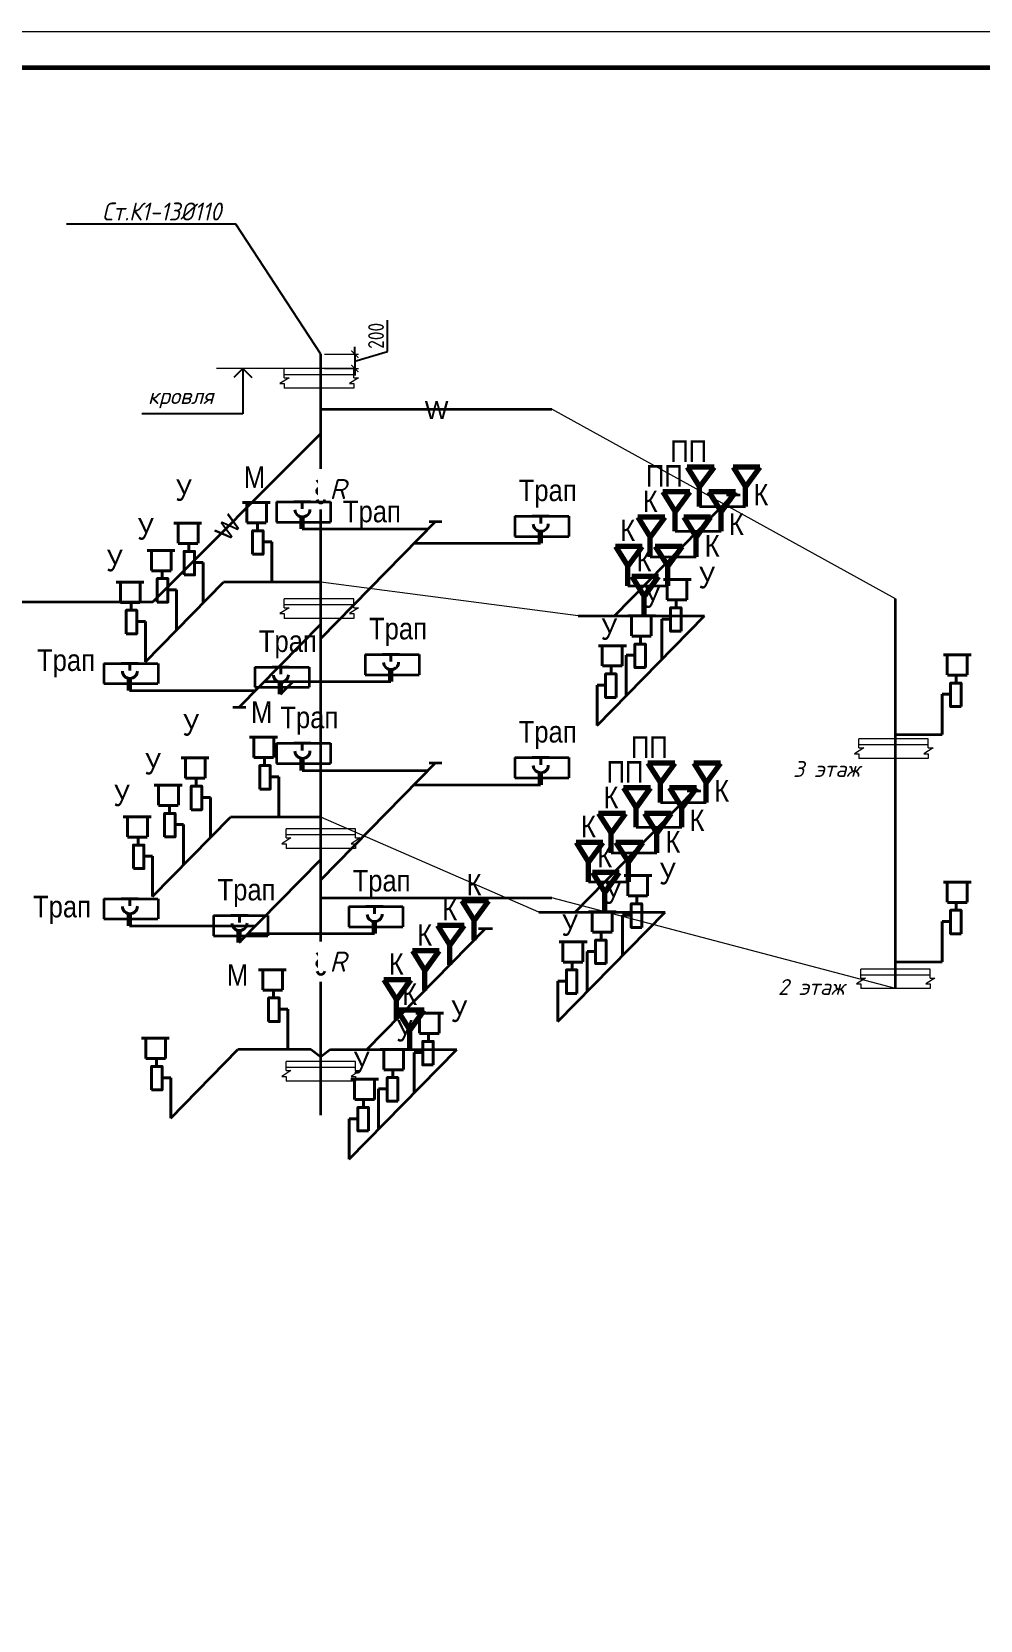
# Model space of a CAD drawing. Header units: millimetres. Extents: x -10178924 to 11692288, y -947381 to 58396.
# Drawn here: x -80462 to -67264, y 36180 to 58290 of the extents above; entities that cross this region are included whole.
import ezdxf
from ezdxf import colors
from ezdxf.entities.mleader import LeaderData, LeaderLine
from ezdxf.math import Vec2, Vec3

# ---------------------------------------------------------------- set-up
doc = ezdxf.new("R2010")
doc.units = ezdxf.units.MM
for name, color, linetype, lineweight in [('_канализация', 7, 'Continuous', 70), ('PDF _0', 7, 'Continuous', 9), ('PDF _Текст', 7, 'Continuous', 5), ('К1ку', 244, 'Continuous', 35), ('Перекрытие ВК', 7, 'Continuous', 20)]:
    doc.layers.add(name, color=color, linetype=linetype, lineweight=lineweight)
for name, color, linetype in [('_надписи канализация', 7, 'Continuous'), ('_надписи_вода', 7, 'Continuous'), ('ВК_Выноски', 7, 'Continuous'), ('сети', 3, 'Continuous'), ('Текст', 7, 'Continuous')]:
    doc.layers.add(name, color=color, linetype=linetype)
doc.layers.add('PDF _!ВК_надписи', color=7, linetype='Continuous', true_color=0xffffff)
doc.styles.add('ISOCPEUR', font='isocpeui.ttf', dxfattribs={"width": 0.9})
doc.styles.add('PDF Arial', font='arial.ttf')
doc.styles.add('STANDART2', font='arial.ttf')
doc.styles.add('М2', font='isocpeur.ttf', dxfattribs={"width": 0.8})
doc.styles.add('ОЛЬГА', font='isocpeui.ttf', dxfattribs={"height": 280})
doc.dimstyles.new('М2', dxfattribs={"dimtxt": 220, "dimasz": 100, "dimexe": 50, "dimexo": 50, "dimgap": 50, "dimtad": 1, "dimdec": 0, "dimzin": 1, "dimtxsty": 'М2', "dimblk": 'ARCHTICK', "dimcen": 2.5, "dimdle": 50, "dimclrd": 256, "dimclre": 256, "dimclrt": 256, "dimadec": 0, "dimazin": 0, "dimtfac": 1, "dimtdec": 0, "dimtmove": 1, "dimatfit": 1, "dimldrblk": 'NONE', "dimfxl": 1, "dimtolj": 1, "dimlwd": -1, "dimlwe": 9, "dimarcsym": 1})

# ---------------------------------------------------------------- blocks, each defined once
blk = doc.blocks.new('dj plocica')
at = {"lineweight": 13}
for p, q in [((35.4, 0), (-35.4, 0)), ((-35.4, -9.2), (-35.4, 0)), ((35.4, -9.2), (35.4, 0)), ((-30.5, -9.2), (-39.8, -15.1)), ((-39.8, -15.1), (-35.4, -15.1)), ((-35.4, -5.8), (35.3, -5.8)), ((-35.4, -9.2), (-30.5, -9.2)), ((-35.4, -15.1), (-35.4, -20)), ((40.2, -9.2), (30.9, -15.1)), ((30.9, -15.1), (35.4, -15.1)), ((35.4, -9.2), (40.2, -9.2)), ((35.4, -15.1), (35.4, -20)), ((35.4, -20), (-35.4, -20))]:
    blk.add_line(p, q, dxfattribs=at)
blk = doc.blocks.new('_ArchTick')
at = {"color": 0, "linetype": 'ByBlock', "const_width": 0.15}
blk.add_lwpolyline([(-0.5, -0.5), (0.5, 0.5)], dxfattribs=at)
blk = doc.blocks.new('*D2752')
at = {"layer": '_надписи канализация', "ltscale": 100, "transparency": 16777216}
for p, q in [((-75512, 53841), (-75512, 54275)), ((-75967, 53804), (-75967, 53904)), ((-75967, 53704), (-75512, 53841)), ((-75967, 53804), (-75967, 53604)), ((-75967, 53804), (-75967, 53604)), ((-75967, 53604), (-75967, 53504))]:
    blk.add_line(p, q, dxfattribs=at)
at = {"layer": '_надписи канализация', "lineweight": 9, "ltscale": 100, "transparency": 16777216}
for p, q in [((-76389, 53804), (-75917, 53804)), ((-76389, 53604), (-75917, 53604))]:
    blk.add_line(p, q, dxfattribs=at)
at = {"layer": 'Defpoints', "color": 0, "ltscale": 100, "transparency": 16777216}
for p in [(-76439, 53804), (-76439, 53604), (-75967, 53604)]:
    blk.add_point(p, dxfattribs=at)
at = {"layer": '_надписи канализация', "ltscale": 100, "transparency": 16777216, "xscale": 100, "yscale": 100, "zscale": 100}
for p, rotation in [((-75967, 53804), 270), ((-75967, 53604), 90)]:
    blk.add_blockref('_ArchTick', p, dxfattribs=dict(at, rotation=rotation))
at = {"layer": '_надписи канализация', "ltscale": 100, "transparency": 16777216, "insert": (-75672, 54058), "char_height": 220, "attachment_point": 5, "rotation": 90, "style": 'М2'}
blk.add_mtext('\\A1;200', dxfattribs=at)
blk = doc.blocks.new('_None')

msp = doc.modelspace()

# ---------------------------------------------------------------- linework, layer by layer
at = {"color": 3, "lineweight": 40}
for p, q in [((-76679.3, 51747.3, 1590.9), (-76817.5, 51747.3, 1590.9)), ((-76697.9, 51647.6, 1590.9), (-76697.9, 51747.3, 1590.9)), ((-73362, 51547.2, 1826.7), (-73500.2, 51547.2, 1826.7)), ((-73500.2, 51547.2, 1826.7), (-73262.1, 51547.2, 1826.7)), ((-73380.5, 51447.5, 1826.7), (-73380.5, 51547.2, 1826.7)), ((-75445.1, 49622.7, 4328.2), (-75583.3, 49622.7, 4328.2)), ((-75583.3, 49622.7, 4328.2), (-75345.3, 49622.7, 4328.2)), ((-75463.7, 49523, 4328.2), (-75463.7, 49622.7, 4328.2)), ((-79080.6, 49498.7, 4474.5), (-79218.8, 49498.7, 4474.5)), ((-79218.8, 49498.7, 4474.5), (-78980.8, 49498.7, 4474.5)), ((-79099.1, 49398.9, 4474.5), (-79099.1, 49498.7, 4474.5)), ((-76978.3, 49447.1, 4535.3), (-77116.5, 49447.1, 4535.3)), ((-77116.5, 49447.1, 4535.3), (-76878.4, 49447.1, 4535.3)), ((-76996.8, 49347.3, 4535.3), (-76996.8, 49447.1, 4535.3)), ((-76679.3, 48386.7, 1590.9), (-76817.5, 48386.7, 1590.9)), ((-76817.5, 48386.7, 1590.9), (-76579.5, 48386.7, 1590.9)), ((-76697.9, 48286.9, 1590.9), (-76697.9, 48386.7, 1590.9)), ((-73362, 48186.6, 1826.7), (-73500.2, 48186.6, 1826.7)), ((-73500.2, 48186.6, 1826.7), (-73262.1, 48186.6, 1826.7)), ((-73380.5, 48086.9, 1826.7), (-73380.5, 48186.6, 1826.7)), ((-79080.6, 46223.3, 4474.5), (-79218.8, 46223.3, 4474.5)), ((-79218.8, 46223.3, 4474.5), (-78980.8, 46223.3, 4474.5)), ((-79099.1, 46123.5, 4474.5), (-79099.1, 46223.3, 4474.5)), ((-77553.2, 45989.4, 4750), (-77691.4, 45989.4, 4750)), ((-77691.4, 45989.4, 4750), (-77453.4, 45989.4, 4750)), ((-77571.7, 45889.7, 4750), (-77571.7, 45989.4, 4750)), ((-75673.6, 46114.5, 4602.6), (-75811.8, 46114.5, 4602.6)), ((-75811.8, 46114.5, 4602.6), (-75573.8, 46114.5, 4602.6)), ((-75692.1, 46014.8, 4602.6), (-75692.1, 46114.5, 4602.6))]:
    msp.add_line(p, q, dxfattribs=at)
at = {"color": 3, "lineweight": 70}
for p, q in [((-71168.7, 51682.1, 1590.9), (-71168.7, 51954.5, 1590.9)), ((-70529.9, 51682.1, 1590.9), (-70529.9, 51954.5, 1590.9)), ((-71507.1, 51337.3, 1997.3), (-71507.1, 51609.8, 1997.3)), ((-70868.3, 51337.3, 1997.3), (-70868.3, 51609.8, 1997.3)), ((-71855.2, 50982.6, 2415.4), (-71855.2, 51255, 2415.4)), ((-71216.5, 50982.6, 2415.4), (-71216.5, 51255, 2415.4)), ((-72168.2, 50578.6, 2891.4), (-72168.2, 50851, 2891.4)), ((-71612.9, 50578.6, 2891.4), (-71612.9, 50851, 2891.4)), ((-71941.4, 50158.2, 3386.9), (-71941.4, 50430.6, 3386.9)), ((-71715.5, 47561.4, 1590.9), (-71715.5, 47833.8, 1590.9)), ((-71076.7, 47561.4, 1590.9), (-71076.7, 47833.8, 1590.9)), ((-72053.9, 47216.6, 1997.3), (-72053.9, 47489, 1997.3)), ((-71415.1, 47216.6, 1997.3), (-71415.1, 47489, 1997.3)), ((-72402.1, 46861.8, 2415.4), (-72402.1, 47134.3, 2415.4)), ((-71763.3, 46861.8, 2415.4), (-71763.3, 47134.3, 2415.4)), ((-72715, 46457.9, 2891.4), (-72715, 46730.3, 2891.4)), ((-72159.7, 46457.9, 2891.4), (-72159.7, 46730.3, 2891.4)), ((-72488.3, 46037.5, 3386.9), (-72488.3, 46309.9, 3386.9)), ((-74306.3, 45646.6, 1590.9), (-74306.3, 45919, 1590.9)), ((-74644.7, 45301.8, 1997.3), (-74644.7, 45574.2, 1997.3)), ((-74992.9, 44947.1, 2415.4), (-74992.9, 45219.5, 2415.4)), ((-75389.3, 44543.1, 2891.4), (-75389.3, 44815.5, 2891.4)), ((-75203.2, 44122.7, 3386.9), (-75203.2, 44395.1, 3386.9))]:
    msp.add_line(p, q, dxfattribs=at)
at = {"color": 3, "lineweight": 70, "ltscale": 14.285714}
for p, q in [((-76700.5, 51370.5, 1590.9), (-76700.5, 51536.6, 1590.9)), ((-73383.1, 51170.4, 1826.7), (-73383.1, 51336.5, 1826.7)), ((-75466.3, 49245.9, 4328.2), (-75466.3, 49412, 4328.2)), ((-79101.8, 49121.8, 4474.5), (-79101.8, 49288, 4474.5)), ((-76999.4, 49070.2, 4535.3), (-76999.4, 49236.4, 4535.3)), ((-76700.5, 48009.9, 1590.9), (-76700.5, 48176, 1590.9)), ((-73383.1, 47809.8, 1826.7), (-73383.1, 47975.9, 1826.7)), ((-79101.8, 45846.4, 4474.5), (-79101.8, 46012.6, 4474.5)), ((-77574.3, 45612.6, 4750), (-77574.3, 45778.8, 4750)), ((-75694.8, 45737.7, 4602.6), (-75694.8, 45903.8, 4602.6))]:
    msp.add_line(p, q, dxfattribs=at)
at = {"color": 3, "lineweight": 40}
for centre in [(-76696.4, 51641.3, 1590.9), (-73379.1, 51441.3, 1826.7), (-79097.7, 49392.7, 4474.5), (-76995.4, 49341.1, 4535.3), (-75462.2, 49516.7, 4328.2), (-76696.4, 48280.7, 1590.9), (-73379.1, 48080.6, 1826.7), (-79097.7, 46117.3, 4474.5), (-75690.7, 46008.5, 4602.6), (-77570.3, 45883.5, 4750)]:
    msp.add_arc(centre, 104.5, 182.57828, 359.91751, dxfattribs=at)
at = {"layer": '_надписи канализация'}
for p, q in [((-77523.9, 53604.1, 3386.9), (-77648.9, 53479.1, 3386.9)), ((-77523.9, 53604.1, 3386.9), (-77523.9, 52973.5, 3386.9)), ((-77523.9, 53604.1, 3386.9), (-77398.9, 53479.1, 3386.9)), ((-77523.9, 52973.5, 3386.9), (-78931, 52973.5, 3386.9))]:
    msp.add_line(p, q, dxfattribs=at)
at = {"layer": 'PDF _!ВК_надписи', "color": 7, "linetype": 'Continuous', "lineweight": 60, "elevation": -2956.2}
msp.add_lwpolyline([(-44253.2, 57790.7), (-44253.2, -25308.1), (-160653.6, -25308.1), (-160653.6, 57790.7)], close=True, dxfattribs=at)
at = {"layer": 'PDF _0', "color": 18, "linetype": 'Continuous', "lineweight": 0, "true_color": 0x000000, "elevation": -2956.2}
msp.add_lwpolyline([(-43753.6, -25807.6), (-43753.6, 58290.2), (-162651.8, 58290.2)], dxfattribs=at)
at = {"layer": 'К1ку', "ltscale": 0.1}
for p, q in [((-76439.3, 53034.9, 3386.9), (-73227, 53034.9, 3386.9)), ((-72354.8, 50158.2, 3386.9), (-70700.9, 51843.5, 1400.8)), ((-70796.8, 51843.5, 1400.8), (-70605.1, 51843.5, 1400.8)), ((-71168.7, 51682.1, 1590.9), (-70529.9, 51682.1, 1590.9)), ((-76700.5, 51370.5, 1590.9), (-74943.6, 51370.5, 1590.9)), ((-76439.2, 49846.6, 3386.9), (-74844.5, 51474.1, 1590.9)), ((-74932.9, 51474.1, 1590.9), (-74756.1, 51474.1, 1590.9)), ((-71507.1, 51337.3, 1997.3), (-70868.3, 51337.3, 1997.3)), ((-75140, 51170.4, 1826.7), (-73383.1, 51170.4, 1826.7)), ((-71855.2, 50982.6, 2415.4), (-71216.5, 50982.6, 2415.4)), ((-78881.5, 49520, 4691.3), (-77795.2, 50626.9, 3386.9)), ((-76439.3, 50626.9, 3386.9), (-77795.2, 50626.9, 3386.9)), ((-72168.2, 50578.6, 2891.4), (-71612.9, 50578.6, 2891.4)), ((-85666.5, 50353.1), (-78779.6, 50353.1)), ((-77574.3, 48888, 4750), (-76439.2, 50044.7, 3386.9)), ((-72857.8, 50158.2, 3386.9), (-71100.9, 50158.2, 3386.9)), ((-72596.5, 48634.3, 5182.8), (-71100.9, 50158.2, 3386.9)), ((-79101.8, 49121.8, 4474.5), (-77344.9, 49121.8, 4474.5)), ((-77223.1, 49245.9, 4328.2), (-75466.3, 49245.9, 4328.2)), ((-76999.4, 49070.2, 4535.3), (-76827, 49245.9, 4328.2)), ((-77663.4, 48888, 4750), (-77485.3, 48888, 4750)), ((-68443.7, 48506.8, 2299.1), (-67796, 48506.8, 2299.1)), ((-76700.5, 48009.9, 1590.9), (-74943.6, 48009.9, 1590.9)), ((-76439.2, 46486, 3386.9), (-74844.5, 48113.5, 1590.9)), ((-74932.9, 48113.5, 1590.9), (-74756.1, 48113.5, 1590.9)), ((-75140, 47809.8, 1826.7), (-73383.1, 47809.8, 1826.7)), ((-72901.6, 46037.5, 3386.9), (-71247.8, 47722.7, 1400.8)), ((-71715.5, 47561.4, 1590.9), (-71076.7, 47561.4, 1590.9)), ((-71343.6, 47722.7, 1400.8), (-71151.9, 47722.7, 1400.8)), ((-78781.1, 46251.7, 4691.3), (-77694.9, 47358.6, 3386.9)), ((-76439.2, 47358.6, 3386.9), (-77694.9, 47358.6, 3386.9)), ((-72053.9, 47216.6, 1997.3), (-71415.1, 47216.6, 1997.3)), ((-72402.1, 46861.8, 2415.4), (-71763.3, 46861.8, 2415.4)), ((-72715, 46457.9, 2891.4), (-72159.7, 46457.9, 2891.4)), ((-76439.2, 46234.2, 3386.9), (-73226.9, 46234.2, 3386.9)), ((-73404.6, 46037.5, 3386.9), (-71647.7, 46037.5, 3386.9)), ((-73143.3, 44513.6, 5182.8), (-71647.7, 46037.5, 3386.9)), ((-79101.8, 45846.4, 4474.5), (-77344.9, 45846.4, 4474.5)), ((-75801.9, 44122.7, 3386.9), (-74148, 45807.9, 1400.8)), ((-74243.8, 45807.9, 1400.8), (-74052.1, 45807.9, 1400.8)), ((-77451.6, 45737.7, 4602.6), (-75694.8, 45737.7, 4602.6)), ((-68443.7, 45344.5, 2299.2), (-67796, 45344.5, 2299.2)), ((-78528.5, 43169.9, 4509.7), (-77593.4, 44122.7, 3386.9)), ((-76573.5, 44122.7, 3386.9), (-77593.4, 44122.7, 3386.9)), ((-76573.5, 44122.7, 3386.9), (-76439.2, 44020, 3386.9)), ((-76304.8, 44122.7, 3386.9), (-76439.2, 44020, 3386.9)), ((-76304.8, 44122.7, 3386.9), (-74548, 44122.7, 3386.9)), ((-76043.5, 42598.8, 5182.8), (-74548, 44122.7, 3386.9))]:
    msp.add_line(p, q, dxfattribs=at)
at = {"layer": 'К1ку', "color": 0, "lineweight": 18, "ltscale": 0.1}
for p, q in [((-68443.7, 50396.1, 2299.2), (-73227, 53034.9, 3386.9)), ((-72857.8, 50158.2, 3386.9), (-76439.3, 50626.9, 3386.9)), ((-73404.6, 46037.5, 3386.9), (-76439.2, 47358.6, 3386.9)), ((-68443.7, 44971.1, 2299.2), (-73226.9, 46234.2, 3386.9))]:
    msp.add_line(p, q, dxfattribs=at)
at = {"layer": 'К1ку', "color": 7, "lineweight": 35, "ltscale": 33.333333}
for p, q in [((-77058.1, 51747.3, 1590.9), (-77058.1, 51465.6, 1590.9)), ((-73740.7, 51547.2, 1826.7), (-73740.7, 51265.5, 1826.7)), ((-73740.7, 51547.2, 1826.7), (-72987.6, 51547.2, 1826.7)), ((-72986.8, 51547.2, 1826.7), (-72986.8, 51265.5, 1826.7)), ((-77058.1, 51465.6, 1590.9), (-76305, 51465.6, 1590.9)), ((-73740.7, 51265.5, 1826.7), (-72987.6, 51265.5, 1826.7)), ((-75823.9, 49622.7, 4328.2), (-75070.8, 49622.7, 4328.2)), ((-75823.9, 49622.7, 4328.2), (-75823.9, 49341, 4328.2)), ((-75069.9, 49622.7, 4328.2), (-75069.9, 49341, 4328.2)), ((-79459.3, 49498.7, 4474.5), (-79459.3, 49216.9, 4474.5)), ((-79459.3, 49498.7, 4474.5), (-78706.3, 49498.7, 4474.5)), ((-78705.4, 49498.7, 4474.5), (-78705.4, 49216.9, 4474.5)), ((-77357, 49447.1, 4535.3), (-77357, 49165.4, 4535.3)), ((-77357, 49447.1, 4535.3), (-76603.9, 49447.1, 4535.3)), ((-76603.1, 49447.1, 4535.3), (-76603.1, 49165.4, 4535.3)), ((-75823.9, 49341, 4328.2), (-75070.8, 49341, 4328.2)), ((-79459.3, 49216.9, 4474.5), (-78706.3, 49216.9, 4474.5)), ((-77357, 49165.4, 4535.3), (-76603.9, 49165.4, 4535.3)), ((-77058.1, 48386.7, 1590.9), (-77058.1, 48105, 1590.9)), ((-77058.1, 48386.7, 1590.9), (-76305, 48386.7, 1590.9)), ((-76304.2, 48386.7, 1590.9), (-76304.2, 48105, 1590.9)), ((-77058.1, 48105, 1590.9), (-76305, 48105, 1590.9)), ((-73740.7, 48186.6, 1826.7), (-73740.7, 47904.9, 1826.7)), ((-73740.7, 48186.6, 1826.7), (-72987.6, 48186.6, 1826.7)), ((-72986.8, 48186.6, 1826.7), (-72986.8, 47904.9, 1826.7)), ((-73740.7, 47904.9, 1826.7), (-72987.6, 47904.9, 1826.7)), ((-79459.3, 46223.3, 4474.5), (-79459.3, 45941.5, 4474.5)), ((-79459.3, 46223.3, 4474.5), (-78706.3, 46223.3, 4474.5)), ((-78705.4, 46223.3, 4474.5), (-78705.4, 45941.5, 4474.5)), ((-77931.9, 45989.4, 4750), (-77931.9, 45707.7, 4750)), ((-77931.9, 45989.4, 4750), (-77178.9, 45989.4, 4750)), ((-77178, 45989.4, 4750), (-77178, 45707.7, 4750)), ((-76052.3, 46114.5, 4602.6), (-76052.3, 45832.8, 4602.6)), ((-76052.3, 46114.5, 4602.6), (-75299.3, 46114.5, 4602.6)), ((-75298.4, 46114.5, 4602.6), (-75298.4, 45832.8, 4602.6)), ((-79459.3, 45941.5, 4474.5), (-78706.3, 45941.5, 4474.5)), ((-76052.3, 45832.8, 4602.6), (-75299.3, 45832.8, 4602.6)), ((-77931.9, 45707.7, 4750), (-77178.9, 45707.7, 4750))]:
    msp.add_line(p, q, dxfattribs=at)
at = {"layer": 'К1ку', "color": 3, "lineweight": 40}
for p, q in [((-77531.8, 51737.7, 3386.9), (-77145.6, 51737.7, 3386.9)), ((-77471.9, 51458, 3386.9), (-77471.9, 51731, 3386.9)), ((-77195.5, 51458, 3386.9), (-77195.5, 51731, 3386.9)), ((-78485.3, 51450.3, 3725.5), (-78099.1, 51450.3, 3725.5)), ((-78425.3, 51170.6, 3725.5), (-78425.3, 51443.6, 3725.5)), ((-78149, 51170.6, 3725.5), (-78149, 51443.6, 3725.5)), ((-77471.9, 51454.9, 3386.9), (-77198.9, 51454.9, 3386.9)), ((-77322.4, 51339.4, 3386.9), (-77322.4, 51443.9, 3386.9)), ((-78425.4, 51167.5, 3725.5), (-78152.3, 51167.5, 3725.5)), ((-78275.8, 51052, 3725.5), (-78275.8, 51156.5, 3725.5)), ((-77123.8, 51188.7, 3386.9), (-77237.4, 51188.7, 3386.9)), ((-77123.8, 50626.9, 3386.9), (-77123.8, 51188.7, 3386.9)), ((-78857.4, 51071.1, 4172.4), (-78471.1, 51071.1, 4172.4)), ((-78797.4, 50791.4, 4172.4), (-78797.4, 51064.5, 4172.4)), ((-78521, 50791.4, 4172.4), (-78521, 51064.5, 4172.4)), ((-78077.3, 50901.3, 3725.5), (-78190.8, 50901.3, 3725.5)), ((-78077.3, 50339.5, 3725.5), (-78077.3, 50901.3, 3725.5)), ((-78797.4, 50788.4, 4172.4), (-78524.4, 50788.4, 4172.4)), ((-78647.9, 50672.9, 4172.4), (-78647.9, 50777.4, 4172.4)), ((-71285.7, 50665, 4098.7), (-71671.9, 50665, 4098.7)), ((-71622, 50385.3, 4098.7), (-71622, 50658.3, 4098.7)), ((-71345.7, 50385.3, 4098.7), (-71345.7, 50658.3, 4098.7)), ((-79289.5, 50630.8, 4691.3), (-78903.2, 50630.8, 4691.3)), ((-79229.5, 50351.1, 4691.3), (-79229.5, 50624.2, 4691.3)), ((-78953.1, 50351.1, 4691.3), (-78953.1, 50624.2, 4691.3)), ((-78449.3, 50522.1, 4172.4), (-78562.9, 50522.1, 4172.4)), ((-78449.3, 49960.3, 4172.4), (-78449.3, 50522.1, 4172.4)), ((-79229.6, 50348.1, 4691.3), (-78956.5, 50348.1, 4691.3)), ((-79080, 50232.6, 4691.3), (-79080, 50337.1, 4691.3)), ((-71345.6, 50382.2, 4098.7), (-71618.7, 50382.2, 4098.7)), ((-71495.2, 50266.7, 4098.7), (-71495.2, 50371.3, 4098.7)), ((-78881.5, 50081.8, 4691.3), (-78995, 50081.8, 4691.3)), ((-78881.5, 49520, 4691.3), (-78881.5, 50081.8, 4691.3)), ((-71781.2, 50160.1, 4693.7), (-72167.4, 50160.1, 4693.7)), ((-72117.5, 49880.4, 4693.7), (-72117.5, 50153.4, 4693.7)), ((-71841.2, 49880.4, 4693.7), (-71841.2, 50153.4, 4693.7)), ((-71693.7, 49554.2, 4098.7), (-71693.7, 50116, 4098.7)), ((-71693.7, 50116, 4098.7), (-71580.2, 50116, 4098.7)), ((-71841.1, 49877.3, 4693.7), (-72114.1, 49877.3, 4693.7)), ((-71990.6, 49761.8, 4693.7), (-71990.6, 49866.4, 4693.7)), ((-72188.4, 49745.1, 5182.8), (-72574.7, 49745.1, 5182.8)), ((-72524.8, 49465.4, 5182.8), (-72524.8, 49738.4, 5182.8)), ((-72248.4, 49465.4, 5182.8), (-72248.4, 49738.4, 5182.8)), ((-72189.2, 49049.3, 4693.7), (-72189.2, 49611.1, 4693.7)), ((-72189.2, 49611.1, 4693.7), (-72075.7, 49611.1, 4693.7)), ((-67388, 49617.6, 2299.1), (-67774.2, 49617.6, 2299.1)), ((-67724.3, 49337.9, 2299.1), (-67724.3, 49611, 2299.1)), ((-67448, 49337.9, 2299.1), (-67448, 49611, 2299.1)), ((-72248.4, 49462.4, 5182.8), (-72521.4, 49462.4, 5182.8)), ((-72397.9, 49346.9, 5182.8), (-72397.9, 49451.4, 5182.8)), ((-67447.9, 49334.9, 2299.1), (-67720.9, 49334.9, 2299.1)), ((-67597.4, 49219.4, 2299.1), (-67597.4, 49323.9, 2299.1)), ((-72596.5, 48634.3, 5182.8), (-72596.5, 49196.1, 5182.8)), ((-72596.5, 49196.1, 5182.8), (-72482.9, 49196.1, 5182.8)), ((-67796, 48506.8, 2299.1), (-67796, 49068.6, 2299.1)), ((-67796, 49068.6, 2299.1), (-67682.5, 49068.6, 2299.1)), ((-77431.5, 48469.3, 3386.9), (-77045.3, 48469.3, 3386.9)), ((-77371.5, 48189.6, 3386.9), (-77371.5, 48462.7, 3386.9)), ((-77095.2, 48189.6, 3386.9), (-77095.2, 48462.7, 3386.9)), ((-78385, 48181.9, 3725.5), (-77998.7, 48181.9, 3725.5)), ((-78325, 47902.2, 3725.5), (-78325, 48175.3, 3725.5)), ((-78048.6, 47902.2, 3725.5), (-78048.6, 48175.3, 3725.5)), ((-77371.6, 48186.6, 3386.9), (-77098.6, 48186.6, 3386.9)), ((-77222.1, 48071.1, 3386.9), (-77222.1, 48175.6, 3386.9)), ((-78757.1, 47802.8, 4172.4), (-78370.8, 47802.8, 4172.4)), ((-78697.1, 47523.1, 4172.4), (-78697.1, 47796.1, 4172.4)), ((-78420.7, 47523.1, 4172.4), (-78420.7, 47796.1, 4172.4)), ((-78325, 47899.2, 3725.5), (-78052, 47899.2, 3725.5)), ((-78175.5, 47783.7, 3725.5), (-78175.5, 47888.2, 3725.5)), ((-77023.5, 47920.3, 3386.9), (-77137, 47920.3, 3386.9)), ((-77023.5, 47358.6, 3386.9), (-77023.5, 47920.3, 3386.9)), ((-77976.9, 47632.9, 3725.5), (-78090.5, 47632.9, 3725.5)), ((-77976.9, 47071.2, 3725.5), (-77976.9, 47632.9, 3725.5)), ((-79189.2, 47362.5, 4691.3), (-78802.9, 47362.5, 4691.3)), ((-79129.2, 47082.8, 4691.3), (-79129.2, 47355.8, 4691.3)), ((-78852.8, 47082.8, 4691.3), (-78852.8, 47355.8, 4691.3)), ((-78697.1, 47520, 4172.4), (-78424.1, 47520, 4172.4)), ((-78547.6, 47404.5, 4172.4), (-78547.6, 47509.1, 4172.4)), ((-78349, 47253.8, 4172.4), (-78462.6, 47253.8, 4172.4)), ((-78349, 46692, 4172.4), (-78349, 47253.8, 4172.4)), ((-79129.2, 47079.7, 4691.3), (-78856.2, 47079.7, 4691.3)), ((-78979.7, 46964.2, 4691.3), (-78979.7, 47068.8, 4691.3)), ((-78781.1, 46813.5, 4691.3), (-78894.7, 46813.5, 4691.3)), ((-78781.1, 46251.7, 4691.3), (-78781.1, 46813.5, 4691.3)), ((-71832.5, 46544.2, 4098.7), (-72218.8, 46544.2, 4098.7)), ((-72168.9, 46264.5, 4098.7), (-72168.9, 46537.6, 4098.7)), ((-71892.5, 46264.5, 4098.7), (-71892.5, 46537.6, 4098.7)), ((-67388, 46455.3, 2299.2), (-67774.2, 46455.3, 2299.2)), ((-67724.3, 46175.6, 2299.2), (-67724.3, 46448.6, 2299.2)), ((-67448, 46175.6, 2299.2), (-67448, 46448.6, 2299.2)), ((-71892.5, 46261.5, 4098.7), (-72165.5, 46261.5, 4098.7)), ((-72042, 46146, 4098.7), (-72042, 46250.5, 4098.7)), ((-72328, 46039.4, 4693.7), (-72714.2, 46039.4, 4693.7)), ((-72664.3, 45759.7, 4693.7), (-72664.3, 46032.7, 4693.7)), ((-72388, 45759.7, 4693.7), (-72388, 46032.7, 4693.7)), ((-72240.6, 45433.4, 4098.7), (-72240.6, 45995.2, 4098.7)), ((-72240.6, 45995.2, 4098.7), (-72127, 45995.2, 4098.7)), ((-67447.9, 46172.5, 2299.2), (-67720.9, 46172.5, 2299.2)), ((-67597.4, 46057, 2299.2), (-67597.4, 46161.6, 2299.2)), ((-67796, 45344.5, 2299.2), (-67796, 45906.3, 2299.2)), ((-67796, 45906.3, 2299.2), (-67682.5, 45906.3, 2299.2)), ((-72735.3, 45624.4, 5182.8), (-73121.5, 45624.4, 5182.8)), ((-73071.6, 45344.7, 5182.8), (-73071.6, 45617.7, 5182.8)), ((-72795.2, 45344.7, 5182.8), (-72795.2, 45617.7, 5182.8)), ((-72387.9, 45756.6, 4693.7), (-72661, 45756.6, 4693.7)), ((-72537.5, 45641.1, 4693.7), (-72537.5, 45745.6, 4693.7)), ((-72795.2, 45341.6, 5182.8), (-73068.2, 45341.6, 5182.8)), ((-72944.7, 45226.1, 5182.8), (-72944.7, 45330.7, 5182.8)), ((-72736, 44928.6, 4693.7), (-72736, 45490.4, 4693.7)), ((-72736, 45490.4, 4693.7), (-72622.5, 45490.4, 4693.7)), ((-77307.9, 45233.5, 3386.9), (-76921.7, 45233.5, 3386.9)), ((-77248, 44953.8, 3386.9), (-77248, 45226.8, 3386.9)), ((-76971.6, 44953.8, 3386.9), (-76971.6, 45226.8, 3386.9)), ((-77248, 44950.7, 3386.9), (-76975, 44950.7, 3386.9)), ((-77098.5, 44835.2, 3386.9), (-77098.5, 44939.8, 3386.9)), ((-73143.3, 44513.6, 5182.8), (-73143.3, 45075.4, 5182.8)), ((-73143.3, 45075.4, 5182.8), (-73029.7, 45075.4, 5182.8)), ((-76899.9, 44684.5, 3386.9), (-77013.5, 44684.5, 3386.9)), ((-76899.9, 44122.7, 3386.9), (-76899.9, 44684.5, 3386.9)), ((-74732.7, 44629.4, 4098.7), (-75119, 44629.4, 4098.7)), ((-75069.1, 44349.7, 4098.7), (-75069.1, 44622.8, 4098.7)), ((-74792.7, 44349.7, 4098.7), (-74792.7, 44622.8, 4098.7)), ((-78936.5, 44280.7, 4509.7), (-78550.3, 44280.7, 4509.7)), ((-78876.5, 44001, 4509.7), (-78876.5, 44274, 4509.7)), ((-78600.2, 44001, 4509.7), (-78600.2, 44274, 4509.7)), ((-74792.7, 44346.7, 4098.7), (-75065.7, 44346.7, 4098.7)), ((-74942.2, 44231.2, 4098.7), (-74942.2, 44335.7, 4098.7)), ((-75228.2, 44124.6, 4693.7), (-75614.5, 44124.6, 4693.7)), ((-75564.6, 43844.9, 4693.7), (-75564.6, 44117.9, 4693.7)), ((-75288.2, 43844.9, 4693.7), (-75288.2, 44117.9, 4693.7)), ((-75140.8, 43518.7, 4098.7), (-75140.8, 44080.5, 4098.7)), ((-75140.8, 44080.5, 4098.7), (-75027.2, 44080.5, 4098.7)), ((-78876.6, 43997.9, 4509.7), (-78603.5, 43997.9, 4509.7)), ((-78727, 43882.4, 4509.7), (-78727, 43987, 4509.7)), ((-75288.2, 43841.8, 4693.7), (-75561.2, 43841.8, 4693.7)), ((-75437.7, 43726.3, 4693.7), (-75437.7, 43830.9, 4693.7)), ((-78528.5, 43731.7, 4509.7), (-78642, 43731.7, 4509.7)), ((-78528.5, 43169.9, 4509.7), (-78528.5, 43731.7, 4509.7)), ((-75635.5, 43709.6, 5182.8), (-76021.7, 43709.6, 5182.8)), ((-75971.8, 43429.9, 5182.8), (-75971.8, 43702.9, 5182.8)), ((-75695.5, 43429.9, 5182.8), (-75695.5, 43702.9, 5182.8)), ((-75636.3, 43013.8, 4693.7), (-75636.3, 43575.6, 4693.7)), ((-75636.3, 43575.6, 4693.7), (-75522.7, 43575.6, 4693.7)), ((-75695.4, 43426.8, 5182.8), (-75968.4, 43426.8, 5182.8)), ((-75844.9, 43311.3, 5182.8), (-75844.9, 43415.9, 5182.8)), ((-76043.5, 42598.8, 5182.8), (-76043.5, 43160.6, 5182.8)), ((-76043.5, 43160.6, 5182.8), (-75930, 43160.6, 5182.8))]:
    msp.add_line(p, q, dxfattribs=at)
at = {"layer": 'К1ку', "ltscale": 0.1}
for points, elevation in [([(-76439.3, 53600.9), (-76439.3, 53804.3)], 3386.9), ([(-76439.3, 53327.9), (-76439.3, 53600.9)], 3386.9), ([(-76439.3, 50124.3), (-76439.3, 53327.9)], 3386.9), ([(-68443.7, 44971.1), (-68443.7, 50396.1)], 2299.2), ([(-76439.2, 46920.7), (-76439.2, 50124.3)], 3386.9), ([(-76439.2, 43209.3), (-76439.2, 46920.7)], 3386.9)]:
    msp.add_lwpolyline(points, dxfattribs=dict(at, elevation=elevation))
at = {"layer": 'К1ку', "color": 3, "lineweight": 40}
for points, elevation in [([(-77390, 51017.9), (-77243.4, 51017.9), (-77243.4, 51345.4), (-77390, 51345.4)], 3386.9), ([(-78343.5, 50730.5), (-78196.9, 50730.5), (-78196.9, 51058), (-78343.5, 51058)], 3725.5), ([(-78715.5, 50351.4), (-78569, 50351.4), (-78569, 50678.9), (-78715.5, 50678.9)], 4172.4), ([(-79147.7, 49911.1), (-79001.1, 49911.1), (-79001.1, 50238.6), (-79147.7, 50238.6)], 4691.3), ([(-71427.5, 49945.2), (-71574.1, 49945.2), (-71574.1, 50272.7), (-71427.5, 50272.7)], 4098.7), ([(-71923, 49440.3), (-72069.6, 49440.3), (-72069.6, 49767.8), (-71923, 49767.8)], 4693.7), ([(-72330.3, 49025.4), (-72476.9, 49025.4), (-72476.9, 49352.8), (-72330.3, 49352.8)], 5182.8), ([(-67529.8, 48897.9), (-67676.4, 48897.9), (-67676.4, 49225.3), (-67529.8, 49225.3)], 2299.1), ([(-77289.7, 47749.6), (-77143.1, 47749.6), (-77143.1, 48077.1), (-77289.7, 48077.1)], 3386.9), ([(-78243.1, 47462.2), (-78096.6, 47462.2), (-78096.6, 47789.7), (-78243.1, 47789.7)], 3725.5), ([(-78615.2, 47083), (-78468.6, 47083), (-78468.6, 47410.5), (-78615.2, 47410.5)], 4172.4), ([(-79047.3, 46642.7), (-78900.8, 46642.7), (-78900.8, 46970.2), (-79047.3, 46970.2)], 4691.3), ([(-71974.3, 45824.5), (-72120.9, 45824.5), (-72120.9, 46152), (-71974.3, 46152)], 4098.7), ([(-67529.8, 45735.5), (-67676.4, 45735.5), (-67676.4, 46063), (-67529.8, 46063)], 2299.2), ([(-72469.8, 45319.6), (-72616.4, 45319.6), (-72616.4, 45647.1), (-72469.8, 45647.1)], 4693.7), ([(-72877.1, 44904.6), (-73023.7, 44904.6), (-73023.7, 45232.1), (-72877.1, 45232.1)], 5182.8), ([(-77166.1, 44513.7), (-77019.5, 44513.7), (-77019.5, 44841.2), (-77166.1, 44841.2)], 3386.9), ([(-74874.6, 43909.7), (-75021.2, 43909.7), (-75021.2, 44237.2), (-74874.6, 44237.2)], 4098.7), ([(-78794.7, 43560.9), (-78648.1, 43560.9), (-78648.1, 43888.4), (-78794.7, 43888.4)], 4509.7), ([(-75370, 43404.8), (-75516.6, 43404.8), (-75516.6, 43732.3), (-75370, 43732.3)], 4693.7), ([(-75777.3, 42989.8), (-75923.9, 42989.8), (-75923.9, 43317.3), (-75777.3, 43317.3)], 5182.8)]:
    msp.add_lwpolyline(points, close=True, dxfattribs=dict(at, elevation=elevation))
at = {"layer": 'К1ку', "ltscale": 0.1}
for centre in [(-76439.3, 51896.8, 3386.9), (-76439.2, 45318.9, 3386.9)]:
    msp.add_circle(centre, 56.6, dxfattribs=at)
for centre in [(-76439.3, 52064.6, 3386.9), (-76439.2, 45486.7, 3386.9)]:
    msp.add_arc(centre, 57.1, 191.71386, 348.28614, dxfattribs=at)
at = {"layer": 'Перекрытие ВК', "ltscale": 10}
msp.add_line((-76921.9, 53604.1, 3386.9), (-77893, 53604.1, 3386.9), dxfattribs=at)
at = {"layer": 'сети', "color": 3, "lineweight": 70}
for p, q in [((-71341.7, 52231.1, 1590.9), (-71168.7, 51954.5, 1590.9)), ((-70968, 52231.1, 1590.9), (-71341.7, 52231.1, 1590.9)), ((-71168.7, 51954.5, 1590.9), (-70968, 52231.1, 1590.9)), ((-70702.9, 52231.1, 1590.9), (-70529.9, 51954.5, 1590.9)), ((-70329.2, 52231.1, 1590.9), (-70702.9, 52231.1, 1590.9)), ((-70529.9, 51954.5, 1590.9), (-70329.2, 52231.1, 1590.9)), ((-71680.1, 51886.3, 1997.3), (-71507.1, 51609.8, 1997.3)), ((-71306.4, 51886.3, 1997.3), (-71680.1, 51886.3, 1997.3)), ((-71507.1, 51609.8, 1997.3), (-71306.4, 51886.3, 1997.3)), ((-71041.3, 51886.3, 1997.3), (-70868.3, 51609.8, 1997.3)), ((-70667.6, 51886.3, 1997.3), (-71041.3, 51886.3, 1997.3)), ((-70868.3, 51609.8, 1997.3), (-70667.6, 51886.3, 1997.3)), ((-72028.3, 51531.6, 2415.4), (-71855.2, 51255, 2415.4)), ((-71654.6, 51531.6, 2415.4), (-72028.3, 51531.6, 2415.4)), ((-71855.2, 51255, 2415.4), (-71654.6, 51531.6, 2415.4)), ((-71389.5, 51531.6, 2415.4), (-71216.5, 51255, 2415.4)), ((-71015.8, 51531.6, 2415.4), (-71389.5, 51531.6, 2415.4)), ((-71216.5, 51255, 2415.4), (-71015.8, 51531.6, 2415.4)), ((-72341.2, 51127.6, 2891.4), (-72168.2, 50851, 2891.4)), ((-71967.5, 51127.6, 2891.4), (-72341.2, 51127.6, 2891.4)), ((-72168.2, 50851, 2891.4), (-71967.5, 51127.6, 2891.4)), ((-71785.9, 51127.6, 2891.4), (-71612.9, 50851, 2891.4)), ((-71412.2, 51127.6, 2891.4), (-71785.9, 51127.6, 2891.4)), ((-71612.9, 50851, 2891.4), (-71412.2, 51127.6, 2891.4)), ((-72114.4, 50707.2, 3386.9), (-71941.4, 50430.6, 3386.9)), ((-71740.7, 50707.2, 3386.9), (-72114.4, 50707.2, 3386.9)), ((-71941.4, 50430.6, 3386.9), (-71740.7, 50707.2, 3386.9)), ((-71888.5, 48110.4, 1590.9), (-71715.5, 47833.8, 1590.9)), ((-71514.8, 48110.4, 1590.9), (-71888.5, 48110.4, 1590.9)), ((-71715.5, 47833.8, 1590.9), (-71514.8, 48110.4, 1590.9)), ((-71249.8, 48110.4, 1590.9), (-71076.7, 47833.8, 1590.9)), ((-70876.1, 48110.4, 1590.9), (-71249.8, 48110.4, 1590.9)), ((-71076.7, 47833.8, 1590.9), (-70876.1, 48110.4, 1590.9)), ((-72226.9, 47765.6, 1997.3), (-72053.9, 47489, 1997.3)), ((-71853.2, 47765.6, 1997.3), (-72226.9, 47765.6, 1997.3)), ((-72053.9, 47489, 1997.3), (-71853.2, 47765.6, 1997.3)), ((-71588.1, 47765.6, 1997.3), (-71415.1, 47489, 1997.3)), ((-71214.4, 47765.6, 1997.3), (-71588.1, 47765.6, 1997.3)), ((-71415.1, 47489, 1997.3), (-71214.4, 47765.6, 1997.3)), ((-72575.1, 47410.8, 2415.4), (-72402.1, 47134.3, 2415.4)), ((-72201.4, 47410.8, 2415.4), (-72575.1, 47410.8, 2415.4)), ((-72402.1, 47134.3, 2415.4), (-72201.4, 47410.8, 2415.4)), ((-71936.3, 47410.8, 2415.4), (-71763.3, 47134.3, 2415.4)), ((-71562.6, 47410.8, 2415.4), (-71936.3, 47410.8, 2415.4)), ((-71763.3, 47134.3, 2415.4), (-71562.6, 47410.8, 2415.4)), ((-72888, 47006.9, 2891.4), (-72715, 46730.3, 2891.4)), ((-72514.3, 47006.9, 2891.4), (-72888, 47006.9, 2891.4)), ((-72715, 46730.3, 2891.4), (-72514.3, 47006.9, 2891.4)), ((-72332.7, 47006.9, 2891.4), (-72159.7, 46730.3, 2891.4)), ((-71959, 47006.9, 2891.4), (-72332.7, 47006.9, 2891.4)), ((-72159.7, 46730.3, 2891.4), (-71959, 47006.9, 2891.4)), ((-72661.3, 46586.5, 3386.9), (-72488.3, 46309.9, 3386.9)), ((-72287.6, 46586.5, 3386.9), (-72661.3, 46586.5, 3386.9)), ((-72488.3, 46309.9, 3386.9), (-72287.6, 46586.5, 3386.9)), ((-74479.3, 46195.6, 1590.9), (-74306.3, 45919, 1590.9)), ((-74105.6, 46195.6, 1590.9), (-74479.3, 46195.6, 1590.9)), ((-74306.3, 45919, 1590.9), (-74105.6, 46195.6, 1590.9)), ((-74817.7, 45850.8, 1997.3), (-74644.7, 45574.2, 1997.3)), ((-74444, 45850.8, 1997.3), (-74817.7, 45850.8, 1997.3)), ((-74644.7, 45574.2, 1997.3), (-74444, 45850.8, 1997.3)), ((-75165.9, 45496, 2415.4), (-74992.9, 45219.5, 2415.4)), ((-74792.2, 45496, 2415.4), (-75165.9, 45496, 2415.4)), ((-74992.9, 45219.5, 2415.4), (-74792.2, 45496, 2415.4)), ((-75562.3, 45092.1, 2891.4), (-75389.3, 44815.5, 2891.4)), ((-75188.6, 45092.1, 2891.4), (-75562.3, 45092.1, 2891.4)), ((-75389.3, 44815.5, 2891.4), (-75188.6, 45092.1, 2891.4)), ((-75376.2, 44671.7, 3386.9), (-75203.2, 44395.1, 3386.9)), ((-75002.5, 44671.7, 3386.9), (-75376.2, 44671.7, 3386.9)), ((-75203.2, 44395.1, 3386.9), (-75002.5, 44671.7, 3386.9))]:
    msp.add_line(p, q, dxfattribs=at)

# ---------------------------------------------------------------- block references
at = {"layer": 'Перекрытие ВК', "ltscale": 10, "xscale": 13.65, "yscale": 13.65, "zscale": 13.65}
for p in [(-76465.2, 53600.9, 3386.9), (-76465, 50397.3, 3386.9), (-68469.5, 48447.7, 2299.2), (-76439.2, 47193.7, 3386.9), (-68443.7, 45244.1, 2299.2), (-76439.3, 43956.1, 3386.9)]:
    msp.add_blockref('dj plocica', p, dxfattribs=at)

# ---------------------------------------------------------------- texts
at = {"layer": '_надписи канализация', "ltscale": 100, "insert": (-78389.9, 53329.1, 3386.9), "char_height": 220, "width": 1580.673, "attachment_point": 2, "line_spacing_factor": 0.8, "style": 'ОЛЬГА'}
msp.add_mtext('кровля', dxfattribs=at)
at = {"layer": '_надписи_вода', "char_height": 220, "width": 1580.673, "attachment_point": 2, "rotation": 360, "line_spacing_factor": 0.8, "style": 'ОЛЬГА'}
for s, insert in [('3 этаж', (-69406.2, 48138.4, 2299.2)), ('2 этаж', (-69618.7, 45104, 2299.2))]:
    msp.add_mtext(s, dxfattribs=dict(at, insert=insert))
at = {"layer": 'PDF _Текст', "color": 7, "char_height": 250, "attachment_point": 7, "style": 'PDF Arial'}
for insert, rotation in [((-74992, 52899.1, 3157.1), 0.39673), ((-77734.8, 51179.4, 1497), 51.41006)]:
    msp.add_mtext('W', dxfattribs=dict(at, insert=insert, rotation=rotation))
at = {"layer": 'К1ку', "color": 0, "style": 'STANDART2', "width": 0.85}
for s, p in [('М', (-77511.7, 51939.1, 3386.9)), ('У', (-78462.9, 51761.1, 4812.7)), ('У', (-78993.1, 51220.9, 5449.4)), ('У', (-79425.2, 50780.5, 5968.3)), ('У', (-71182.9, 50543.7, 4098.7)), ('У', (-71942.4, 50272.1, 4693.7)), ('У', (-72542.2, 49827.9, 5182.8)), ('М', (-77411.4, 48670.7, 3386.9)), ('У', (-78362.6, 48492.8, 4812.7)), ('У', (-78892.8, 47952.5, 5449.4)), ('У', (-79324.9, 47512.2, 5968.3)), ('У', (-71729.7, 46422.9, 4098.7)), ('У', (-72489.2, 46151.4, 4693.7)), ('У', (-73089, 45707.1, 5182.8)), ('М', (-77748.3, 45011, 3386.9)), ('У', (-74629.9, 44508.1, 4098.7)), ('У', (-75389.4, 44236.6, 4693.7)), ('У', (-75989.2, 43792.3, 5182.8))]:
    msp.add_text(s, height=300, dxfattribs=at).set_placement(p)
at = {"layer": 'Текст', "color": 0, "style": 'STANDART2', "width": 0.85}
for s, p in [('ПП', (-71578.3, 52303.4, 1590.9)), ('ПП', (-71916.7, 51958.6, 1997.3)), ('Трап', (-73686.2, 51757.4, 1826.7)), ('К', (-70419.9, 51696.5, 1997.3)), ('К', (-71959.9, 51603.9, 2415.4)), ('К', (-70761.4, 51285.4, 2415.4)), ('К', (-72272.8, 51199.9, 2891.4)), ('К', (-72046.1, 50779.5, 3386.9)), ('К', (-71098.1, 50984.3, 4098.7)), ('Трап', (-75769.4, 49832.9, 4328.2)), ('Трап', (-77302.5, 49657.2, 4535.3)), ('Трап', (-80389.2, 49392.9, 4474.5)), ('Трап', (-77003.6, 48596.8, 1590.9)), ('Трап', (-73686.2, 48396.8, 1826.7)), ('ПП', (-72125.1, 48182.7, 1590.9)), ('ПП', (-72463.5, 47837.9, 1997.3)), ('К', (-72506.7, 47483.1, 2415.4)), ('К', (-70966.8, 47575.7, 1997.3)), ('К', (-72819.7, 47079.2, 2891.4)), ('К', (-71308.3, 47164.7, 2415.4)), ('К', (-71644.9, 46863.6, 4098.7)), ('К', (-72592.9, 46658.8, 3386.9)), ('Трап', (-77877.4, 46199.6, 4750)), ('Трап', (-75997.9, 46324.7, 4602.6)), ('К', (-74411, 46267.9, 1590.9)), ('Трап', (-80445, 45963.1, 4474.5)), ('К', (-74749.3, 45923.1, 1997.3)), ('К', (-75097.5, 45568.3, 2415.4)), ('К', (-75494, 45164.4, 2891.4)), ('К', (-75307.9, 44744, 3386.9))]:
    msp.add_text(s, height=300, dxfattribs=at).set_placement(p)

# ---------------------------------------------------------------- dimensions: what is measured, and where the dimension line sits
at = {"layer": '_надписи канализация', "ltscale": 100}
dim = msp.add_aligned_dim(p1=(-76439.3, 53804.1, 3386.9), p2=(-76439.3, 53604.1, 3386.9), distance=472.7, dimstyle='М2', override={"dimrnd": 5, "dimfxl": 1.25}, dxfattribs=at)
dim.commit()
dim.dimension.update_dxf_attribs({"geometry": '*D2752', "text_midpoint": (-75671.7, 53890.6, 3386.9)})

# ---------------------------------------------------------------- leaders
at = {"layer": 'ВК_Выноски'}
ml = msp.add_multileader_mtext('Standard', dxfattribs=at)
ml.set_content('{\\W0.9;Ст.К1-13%%C110  }', color=7, style='ISOCPEUR')
ml.set_leader_properties(color=7, linetype='ByLayer', lineweight=-1)
ml.set_arrow_properties(name='NONE')
ml.build(insert=Vec2(0, 0))
ml.multileader.update_dxf_attribs({"text_left_attachment_type": 6, "text_right_attachment_type": 6, "dogleg_length": 0.36, "arrow_head_size": 300})
ctx = ml.context
ctx.base_point, ctx.char_height, ctx.arrow_head_size, ctx.landing_gap_size, ctx.plane_origin = Vec3(-79737.6, 55613.2, 3386.9), 250, 300, 100, Vec3(-65973.1, 27484.8, 3386.9)
ctx.left_attachment, ctx.right_attachment, ctx.text_align_type = 6, 6, 2
notes = []
notes.append((ctx, [(1, (1, 1, 0), (-77624, 55613.2, 3386.9), (-1, 0), 100.4, [(0, [(-76439.3, 53804.3, 3386.9)], 0, [])])]))
ctx.mtext.insert, ctx.mtext.width, ctx.mtext.alignment, ctx.mtext.flow_direction = Vec3(-77824.3, 55913.2, 3386.9), 2603.407, 3, 5
for ctx, leaders in notes:
    for number, flags, end, landing, length, lines in leaders:
        leader = LeaderData()
        leader.index, (leader.has_last_leader_line, leader.has_dogleg_vector, leader.attachment_direction) = number, flags
        leader.last_leader_point, leader.dogleg_vector, leader.dogleg_length = Vec3(end), Vec3(landing), length
        for number, points, colour, breaks in lines:
            line = LeaderLine()
            line.index, line.vertices, line.color, line.breaks = number, Vec3.list(points), colors.encode_raw_color(colour), breaks
            leader.lines.append(line)
        ctx.leaders.append(leader)

# ---------------------------------------------------------------- next in the draw order: texts
at = {"layer": '_канализация', "lineweight": 25, "ltscale": 100, "char_height": 280, "width": 271.854, "attachment_point": 2, "style": 'ОЛЬГА', "bg_fill": 2}
for insert in [(-76203.6, 52064.6, 3386.9), (-76203.5, 45486.7, 3386.9)]:
    msp.add_mtext('R', dxfattribs=dict(at, insert=insert))

# ---------------------------------------------------------------- next in the draw order: linework, layer by layer
at = {"color": 3, "lineweight": 40}
msp.add_line((-76817.5, 51747.3, 1590.9), (-76579.5, 51747.3, 1590.9), dxfattribs=at)
at = {"layer": 'К1ку', "ltscale": 0.1}
for p, q in [((-78779.6, 50353.1), (-76439.3, 52700.7, 3386.9)), ((-77574.3, 45612.6, 4750), (-76439.2, 46769.3, 3386.9))]:
    msp.add_line(p, q, dxfattribs=at)
at = {"layer": 'К1ку', "color": 7, "lineweight": 35, "ltscale": 33.333333}
for p, q in [((-77058.1, 51747.3, 1590.9), (-76305, 51747.3, 1590.9)), ((-76304.2, 51747.3, 1590.9), (-76304.2, 51465.6, 1590.9))]:
    msp.add_line(p, q, dxfattribs=at)
at = {"layer": 'К1ку', "ltscale": 0.1}
for centre in [(-76439.3, 51789.3, 3386.9), (-76439.2, 45224.3, 3386.9)]:
    msp.add_arc(centre, 57.1, 191.71386, 348.28614, dxfattribs=at)

# ---------------------------------------------------------------- next in the draw order: texts
at = {"layer": 'Текст', "color": 0, "style": 'STANDART2', "width": 0.85}
msp.add_text('Трап', height=300, dxfattribs=at).set_placement((-76132.7, 51462.6, 1590.9))

doc.saveas('drawing.dxf')
